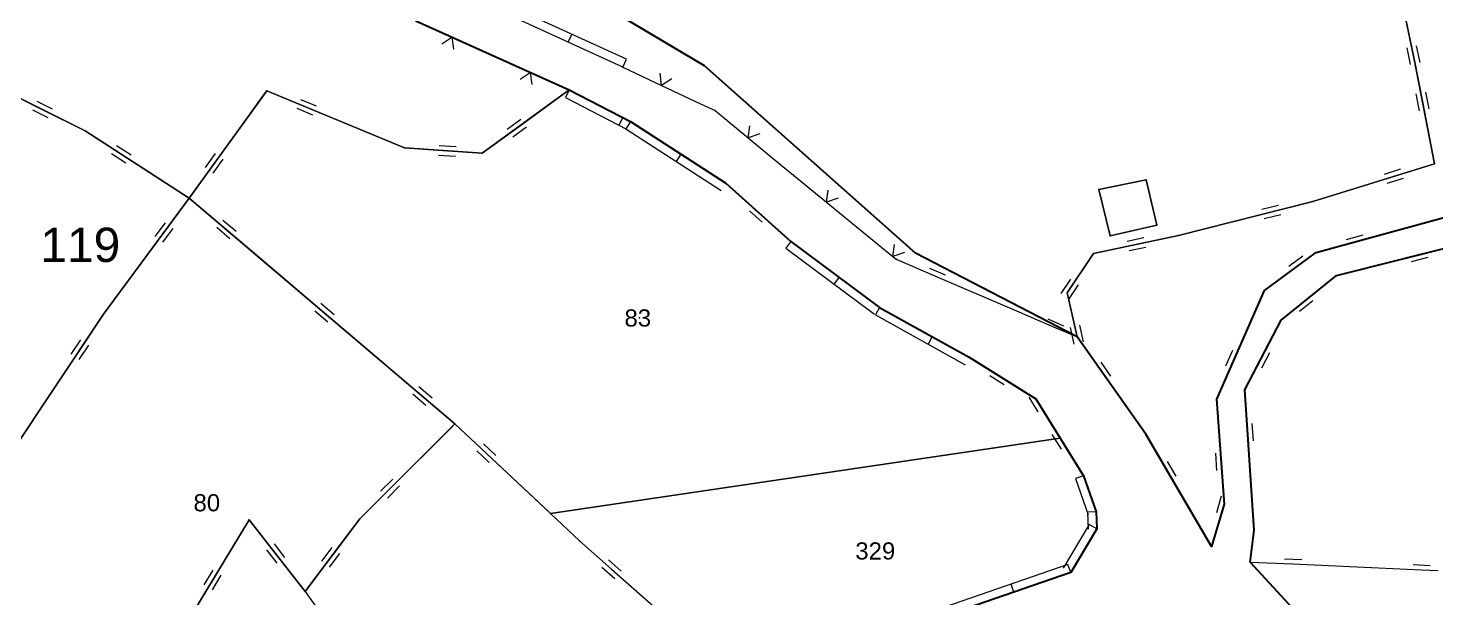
# Model space of a CAD drawing. Header units: millimetres. Extents: x 615240 to 617330, y 4151758 to 4153557.
# Drawn here: x 615438.3 to 615602.5, y 4151945.7 to 4152012.1 of the extents above; entities that cross this region are included whole.
import ezdxf
from ezdxf.xclip import XClip

# ---------------------------------------------------------------- set-up
doc = ezdxf.new("R2010")
doc.units = ezdxf.units.MM
doc.header["$XCLIPFRAME"] = 2
for name, color, linetype, lineweight in [('02_ADA_ALN_YENI', 7, 'Continuous', 30), ('02_ADA_NO_YENI', 18, 'Continuous', 0), ('03_PARSEL_ALN_ESKI', 18, 'Continuous', 0), ('03_PARSEL_ALN_YENI', 171, 'Continuous', 0), ('03_PARSEL_NO_ESKI', 5, 'Continuous', 0), ('03_PARSEL_SNR_YENI', 5, 'Continuous', 0), ('04_YAPI_ALN_TSCLSIZ', 18, 'Continuous', 0), ('04_YAPI_SNR_TSCLSZ', 77, 'Continuous', 0), ('06_DETAY_SNR_KROKI', 4, 'Continuous', 0), ('07_SNRTIP_GECERLI', 30, 'Continuous', 0), ('07_SNRTIP_SABIT', 18, 'Continuous', 0), ('NOKTA_DETAY_YENI', 171, 'Continuous', 0), ('NOKTA_PARSEL_ESKI', 6, 'Continuous', 0), ('NOKTA_PARSEL_YENI', 30, 'Continuous', 0), ('NOKTA_YAPI_TSCLSIZ', 77, 'Continuous', 0)]:
    doc.layers.add(name, color=color, linetype=linetype, lineweight=lineweight)
doc.styles.get("Standard").update_dxf_attribs({"font": 'Arial'})

# ---------------------------------------------------------------- blocks, each defined once
blk = doc.blocks.new('fggg')
at = {"layer": '02_ADA_ALN_YENI', "color": 252}
for points in [[(615611.1, 4151916.97, 0), (615580.8, 4151949.89, 0), (615581.26, 4151953.59, 0), (615580.19, 4151969.98, 0), (615584.41, 4151978.08, 0), (615590.88, 4151983.32, 0), (615605.26, 4151986.92, 0)], [(615605.52, 4151990.6, 0), (615588.33, 4151985.91, 0), (615582.43, 4151981.57, 0), (615576.88, 4151968.88, 0), (615577.78, 4151956.64, 0), (615576.29, 4151951.68, 0), (615568.62, 4151964.8, 0), (615560.62, 4151976.16, 0), (615541.77, 4151985.9, 0), (615517.15, 4152007.76, 0), (615479.96, 4152029.87, 0), (615469.88, 4152043.56, 0), (615479.14, 4152103.11, 0), (615497.94, 4152110.81, 0), (615518.38, 4152112.76, 0), (615534.45, 4152120.84, 0), (615583.34, 4152092.11, 0), (615588, 4152088.43, 0), (615599.77, 4152096.4, 0), (615623.6, 4152104.21, 0)], [(615483.51, 4152012.99, 0), (615501.39, 4152004.94, 0), (615508.54, 4152001.26, 0), (615519.65, 4151994.05, 0), (615527.24, 4151987.28, 0), (615537.59, 4151979.58, 0), (615548.04, 4151973.77, 0), (615555.81, 4151968.9, 0), (615558.66, 4151964.32, 0), (615561.37, 4151959.95, 0), (615562.84, 4151955.74, 0), (615562.9, 4151953.74, 0), (615559.87, 4151948.66, 0), (615544.46, 4151943.35, 0)]]:
    blk.add_polyline3d(points, dxfattribs=at)
at = {"layer": '03_PARSEL_ALN_ESKI', "color": 252}
for p in [(615509.58, 4151978.35), (615459.31, 4151956.8), (615537.38, 4151951.18)]:
    blk.add_point(p, dxfattribs=at)
at = {"layer": '03_PARSEL_ALN_YENI', "color": 252}
for points in [[(615588, 4152088.43, 0), (615592.6, 4152063.75, 0), (615595.08, 4152043.08, 0), (615596.05, 4152034.94, 0), (615598.79, 4152013.88, 0), (615599.92, 4152008.51, 0), (615602.31, 4151996.34, 0), (615588.1, 4151991.92, 0), (615572.43, 4151987.96, 0), (615562.52, 4151985.87, 0), (615559.44, 4151981.27, 0), (615560.62, 4151976.16, 0), (615541.77, 4151985.9, 0), (615517.15, 4152007.76, 0), (615479.96, 4152029.87, 0), (615469.88, 4152043.56, 0), (615479.14, 4152103.11, 0), (615497.94, 4152110.81, 0), (615518.38, 4152112.76, 0), (615534.45, 4152120.84, 0), (615583.34, 4152092.11, 0), (615588, 4152088.43, 0)], [(615595.08, 4152043.08, 0), (615662.1, 4152059.72, 0), (615668.05, 4152026.02, 0), (615671.84, 4151995.68, 0), (615653.64, 4151994.93, 0), (615634.41, 4151994.1, 0), (615616.31, 4151993.16, 0), (615605.52, 4151990.6, 0), (615588.33, 4151985.91, 0), (615582.43, 4151981.57, 0), (615576.88, 4151968.88, 0), (615577.78, 4151956.64, 0), (615576.29, 4151951.68, 0), (615568.62, 4151964.8, 0), (615560.62, 4151976.16, 0), (615559.44, 4151981.27, 0), (615562.52, 4151985.87, 0), (615572.43, 4151987.96, 0), (615588.1, 4151991.92, 0), (615602.31, 4151996.34, 0), (615599.92, 4152008.51, 0), (615598.79, 4152013.88, 0), (615596.05, 4152034.94, 0), (615595.08, 4152043.08, 0)], [(615439.92, 4152037.96, 0), (615459.5, 4152037.21, 0), (615462.5, 4152031.08, 0), (615469.37, 4152024.97, 0), (615471.48, 4152021.27, 0), (615483.51, 4152012.99, 0), (615501.39, 4152004.94, 0), (615491.22, 4151997.56, 0), (615482.18, 4151998.19, 0), (615466.12, 4152004.85, 0), (615457.07, 4151992.33, 0), (615444.93, 4152000.17, 0), (615435.46, 4152004.91, 0), (615416.72, 4152009.12, 0), (615394.72, 4152026.13, 0), (615401.45, 4152035.34, 0), (615416.08, 4152049.83, 0), (615429.92, 4152042.46, 0), (615439.92, 4152037.96, 0)], [(615435.46, 4152004.91, 0), (615444.93, 4152000.17, 0), (615457.07, 4151992.33, 0), (615447.05, 4151978.8, 0), (615436.02, 4151962.18, 0), (615434.67, 4151946.62, 0), (615430.34, 4151933.85, 0), (615407.53, 4151946.11, 0), (615391.98, 4151958.6, 0), (615382.06, 4151966.27, 0), (615388.47, 4151975.68, 0), (615397.47, 4151988.44, 0), (615409.67, 4152000.01, 0), (615416.72, 4152009.12, 0), (615435.46, 4152004.91, 0)], [(615527.24, 4151987.28, 0), (615537.59, 4151979.58, 0), (615548.04, 4151973.77, 0), (615555.81, 4151968.9, 0), (615558.66, 4151964.32, 0), (615499.2, 4151955.54, 0), (615488.06, 4151965.99, 0), (615457.07, 4151992.33, 0), (615466.12, 4152004.85, 0), (615482.18, 4151998.19, 0), (615491.22, 4151997.56, 0), (615501.39, 4152004.94, 0), (615508.54, 4152001.26, 0), (615519.65, 4151994.05, 0), (615527.24, 4151987.28, 0)], [(615447.13, 4151918.85, 0), (615430.34, 4151933.85, 0), (615434.67, 4151946.62, 0), (615436.02, 4151962.18, 0), (615447.05, 4151978.8, 0), (615457.07, 4151992.33, 0), (615488.06, 4151965.99, 0), (615476.95, 4151954.93, 0), (615470.58, 4151946.44, 0), (615464.06, 4151954.82, 0), (615457.22, 4151943.5, 0), (615451.92, 4151930.54, 0), (615447.13, 4151918.85, 0)], [(615516.16, 4151940.35, 0), (615521.04, 4151937.13, 0), (615512.45, 4151934.29, 0), (615505.52, 4151928.06, 0), (615494.14, 4151913.31, 0), (615486.13, 4151901.31, 0), (615478.6, 4151882.97, 0), (615472.71, 4151866.64, 0), (615465.26, 4151883.67, 0), (615460.74, 4151895.35, 0), (615451.38, 4151910.51, 0), (615447.13, 4151918.85, 0), (615451.92, 4151930.54, 0), (615457.22, 4151943.5, 0), (615464.06, 4151954.82, 0), (615470.58, 4151946.44, 0), (615476.95, 4151954.93, 0), (615488.06, 4151965.99, 0), (615499.2, 4151955.54, 0), (615502.58, 4151952.37, 0), (615516.16, 4151940.35, 0)], [(615544.46, 4151943.35, 0), (615521.04, 4151937.13, 0), (615516.16, 4151940.35, 0), (615502.58, 4151952.37, 0), (615499.2, 4151955.54, 0), (615558.66, 4151964.32, 0), (615561.37, 4151959.95, 0), (615562.84, 4151955.74, 0), (615562.9, 4151953.74, 0), (615559.87, 4151948.66, 0), (615544.46, 4151943.35, 0)]]:
    blk.add_polyline3d(points, close=True, dxfattribs=at)
blk.add_polyline3d([(615611.1, 4151916.97, 0), (615580.8, 4151949.89, 0), (615581.26, 4151953.59, 0), (615580.19, 4151969.98, 0), (615584.41, 4151978.08, 0), (615590.88, 4151983.32, 0), (615605.26, 4151986.92, 0)], dxfattribs=at)
at = {"layer": '03_PARSEL_SNR_YENI', "color": 252}
for p, q in [((615598.79, 4152013.88, 0.95), (615599.82, 4152008.99, 0.95)), ((615487.71, 4152011.1, 0.95), (615483.51, 4152012.99, 0.95)), ((615486.53, 4152010.3, 0.95), (615487.71, 4152011.1, 0.95)), ((615492.27, 4152009.05, 0.95), (615487.71, 4152011.1, 0.95)), ((615487.71, 4152011.1, 0.95), (615487.9, 4152009.68, 0.95)), ((615496.83, 4152006.99, 0.95), (615492.27, 4152009.05, 0.95)), ((615599.06, 4152009.85, 0.95), (615599.48, 4152007.9, 0.95)), ((615599.82, 4152008.99, 0.95), (615599.92, 4152008.51, 0.95)), ((615600.17, 4152010.09, 0.95), (615600.58, 4152008.13, 0.95)), ((615495.65, 4152006.19, 0.95), (615496.83, 4152006.99, 0.95)), ((615501.39, 4152004.94, 0.95), (615496.83, 4152006.99, 0.95)), ((615496.83, 4152006.99, 0.95), (615497.02, 4152005.57, 0.95)), ((615599.92, 4152008.51, 0.95), (615600.89, 4152003.6, 0.95)), ((615435.46, 4152004.91, 0.95), (615439.93, 4152002.67, 0.95)), ((615439.29, 4152003.63, 0.95), (615441.07, 4152002.73, 0.95)), ((615460, 4151996.38, 0.95), (615465.86, 4152004.49, 0.95)), ((615465.86, 4152004.49, 0.95), (615466.12, 4152004.85, 0.95)), ((615466.12, 4152004.85, 0.95), (615470.73, 4152002.94, 0.95)), ((615470.03, 4152003.84, 0.95), (615471.87, 4152003.07, 0.95)), ((615495.27, 4152000.5, 0.95), (615501.39, 4152004.94, 0.95)), ((615501.39, 4152004.94, 0.95), (615500.93, 4152004.05, 0.95)), ((615500.93, 4152004.05, 0.95), (615508.08, 4152000.37, 0.95)), ((615501.39, 4152004.94, 0.95), (615507.62, 4152001.74, 0.95)), ((615600.14, 4152004.47, 0.95), (615600.53, 4152002.51, 0.95)), ((615601.24, 4152004.69, 0.95), (615601.63, 4152002.73, 0.95)), ((615438.78, 4152002.62, 0.95), (615440.57, 4152001.72, 0.95)), ((615439.93, 4152002.67, 0.95), (615444.93, 4152000.17, 0.95)), ((615469.6, 4152002.8, 0.95), (615471.44, 4152002.03, 0.95)), ((615470.73, 4152002.94, 0.95), (615479.97, 4151999.11, 0.95)), ((615600.89, 4152003.6, 0.95), (615602.31, 4151996.34, 0.95)), ((615491.22, 4151997.56, 0.95), (615495.27, 4152000.5, 0.95)), ((615494.13, 4152000.37, 0.95), (615495.75, 4152001.54, 0.95)), ((615494.79, 4151999.46, 0.95), (615496.41, 4152000.63, 0.95)), ((615507.62, 4152001.74, 0.95), (615507.16, 4152000.85, 0.95)), ((615507.62, 4152001.74, 0.95), (615508.54, 4152001.26, 0.95)), ((615508.54, 4152001.26, 0.95), (615508, 4152000.42, 0.95)), ((615508, 4152000.42, 0.95), (615519.11, 4151993.22, 0.95)), ((615508.54, 4152001.26, 0.95), (615514.41, 4151997.45, 0.95)), ((615444.93, 4152000.17, 0.95), (615449.13, 4151997.46, 0.95)), ((615479.97, 4151999.11, 0.95), (615482.18, 4151998.19, 0.95)), ((615447.99, 4151997.53, 0.95), (615449.67, 4151996.45, 0.95)), ((615448.6, 4151998.48, 0.95), (615450.28, 4151997.39, 0.95)), ((615449.13, 4151997.46, 0.95), (615457.07, 4151992.33, 0.95)), ((615458.96, 4151995.9, 0.95), (615460.13, 4151997.52, 0.95)), ((615482.18, 4151998.19, 0.95), (615487.17, 4151997.85, 0.95)), ((615486.14, 4151997.35, 0.95), (615488.13, 4151997.22, 0.95)), ((615486.21, 4151998.48, 0.95), (615488.21, 4151998.34, 0.95)), ((615487.17, 4151997.85, 0.95), (615491.22, 4151997.56, 0.95)), ((615514.41, 4151997.45, 0.95), (615513.87, 4151996.61, 0.95)), ((615514.41, 4151997.45, 0.95), (615519.65, 4151994.05, 0.95)), ((615457.07, 4151992.33, 0.95), (615460, 4151996.38, 0.95)), ((615459.87, 4151995.24, 0.95), (615461.04, 4151996.87, 0.95)), ((615598.32, 4151995.69, 0.95), (615596.42, 4151995.09, 0.95)), ((615602.31, 4151996.34, 0.95), (615597.54, 4151994.85, 0.95)), ((615523.51, 4151990.61, 0.95), (615519.65, 4151994.05, 0.95)), ((615597.54, 4151994.85, 0.95), (615588.1, 4151991.92, 0.95)), ((615598.66, 4151994.61, 0.95), (615596.75, 4151994.02, 0.95)), ((615457.07, 4151992.33, 0.95), (615454.09, 4151988.31, 0.95)), ((615461.39, 4151988.66, 0.95), (615457.07, 4151992.33, 0.95)), ((615523.88, 4151989.53, 0.95), (615522.39, 4151990.86, 0.95)), ((615527.24, 4151987.28, 0.95), (615523.51, 4151990.61, 0.95)), ((615583.26, 4151990.69, 0.95), (615573.56, 4151988.24, 0.95)), ((615584.09, 4151991.48, 0.95), (615582.15, 4151990.99, 0.95)), ((615588.1, 4151991.92, 0.95), (615583.26, 4151990.69, 0.95)), ((615454.24, 4151989.45, 0.95), (615453.05, 4151987.84, 0.95)), ((615461.79, 4151987.58, 0.95), (615460.27, 4151988.88, 0.95)), ((615462.52, 4151988.44, 0.95), (615461, 4151989.73, 0.95)), ((615584.36, 4151990.39, 0.95), (615582.42, 4151989.9, 0.95)), ((615593.16, 4151987.23, 0.95), (615602.8, 4151989.86, 0.95)), ((615454.09, 4151988.31, 0.95), (615448.14, 4151980.28, 0.95)), ((615455.14, 4151988.78, 0.95), (615453.95, 4151987.17, 0.95)), ((615465.2, 4151985.42, 0.95), (615461.39, 4151988.66, 0.95)), ((615527.24, 4151987.28, 0.95), (615526.64, 4151986.48, 0.95)), ((615527.24, 4151987.28, 0.95), (615532.85, 4151983.1, 0.95)), ((615568.4, 4151987.68, 0.95), (615566.45, 4151987.27, 0.95)), ((615572.43, 4151987.96, 0.95), (615567.54, 4151986.93, 0.95)), ((615573.56, 4151988.24, 0.95), (615572.43, 4151987.96, 0.95)), ((615588.33, 4151985.91, 0.95), (615593.16, 4151987.23, 0.95)), ((615592.04, 4151987.51, 0.95), (615593.97, 4151988.03, 0.95)), ((615526.64, 4151986.48, 0.95), (615537, 4151978.78, 0.95)), ((615562.52, 4151985.87, 0.95), (615559.74, 4151981.71, 0.95)), ((615567.54, 4151986.93, 0.95), (615562.52, 4151985.87, 0.95)), ((615568.64, 4151986.58, 0.95), (615566.68, 4151986.17, 0.95)), ((615585.31, 4151984.39, 0.95), (615586.93, 4151985.58, 0.95)), ((615586.45, 4151984.53, 0.95), (615588.33, 4151985.91, 0.95)), ((615600.41, 4151985.7, 0.95), (615590.88, 4151983.32, 0.95)), ((615605.26, 4151986.92, 0.95), (615600.41, 4151985.7, 0.95)), ((615472.82, 4151978.94, 0.95), (615465.2, 4151985.42, 0.95)), ((615582.43, 4151981.57, 0.95), (615586.45, 4151984.53, 0.95)), ((615601.51, 4151985.4, 0.95), (615599.57, 4151984.91, 0.95)), ((615532.85, 4151983.1, 0.95), (615532.26, 4151982.3, 0.95)), ((615532.85, 4151983.1, 0.95), (615537.59, 4151979.58, 0.95)), ((615559.83, 4151982.86, 0.95), (615558.72, 4151981.19, 0.95)), ((615590.88, 4151983.32, 0.95), (615586.99, 4151980.17, 0.95)), ((615559.74, 4151981.71, 0.95), (615559.44, 4151981.27, 0.95)), ((615559.44, 4151981.27, 0.95), (615560.56, 4151976.39, 0.95)), ((615560.76, 4151982.23, 0.95), (615559.65, 4151980.57, 0.95)), ((615578.88, 4151973.46, 0.95), (615582.43, 4151981.57, 0.95)), ((615448.14, 4151980.28, 0.95), (615447.05, 4151978.8, 0.95)), ((615473.22, 4151977.87, 0.95), (615471.7, 4151979.16, 0.95)), ((615473.95, 4151978.73, 0.95), (615472.43, 4151980.02, 0.95)), ((615537.59, 4151979.58, 0.95), (615537.11, 4151978.7, 0.95)), ((615537.59, 4151979.58, 0.95), (615543.71, 4151976.18, 0.95)), ((615586.99, 4151980.17, 0.95), (615584.41, 4151978.08, 0.95)), ((615588.12, 4151980.36, 0.95), (615586.57, 4151979.1, 0.95)), ((615447.05, 4151978.8, 0.95), (615444.29, 4151974.63, 0.95)), ((615476.63, 4151975.71, 0.95), (615472.82, 4151978.94, 0.95)), ((615537.11, 4151978.7, 0.95), (615547.55, 4151972.9, 0.95)), ((615560.89, 4151977.49, 0.95), (615561.33, 4151975.55, 0.95)), ((615584.41, 4151978.08, 0.95), (615582.1, 4151973.64, 0.95)), ((615444.37, 4151975.78, 0.95), (615443.27, 4151974.11, 0.95)), ((615543.71, 4151976.18, 0.95), (615543.23, 4151975.3, 0.95)), ((615543.71, 4151976.18, 0.95), (615548.04, 4151973.77, 0.95)), ((615559.79, 4151977.24, 0.95), (615560.24, 4151975.29, 0.95)), ((615560.56, 4151976.39, 0.95), (615560.62, 4151976.16, 0.95)), ((615560.62, 4151976.16, 0.95), (615563.5, 4151972.07, 0.95)), ((615444.29, 4151974.63, 0.95), (615438.76, 4151966.3, 0.95)), ((615445.31, 4151975.16, 0.95), (615444.2, 4151973.49, 0.95)), ((615484.25, 4151969.23, 0.95), (615476.63, 4151975.71, 0.95)), ((615577.97, 4151972.77, 0.95), (615578.77, 4151974.6, 0.95)), ((615583.06, 4151974.27, 0.95), (615582.13, 4151972.5, 0.95)), ((615551.57, 4151971.56, 0.95), (615548.04, 4151973.77, 0.95)), ((615563.38, 4151973.21, 0.95), (615564.53, 4151971.58, 0.95)), ((615576.88, 4151968.88, 0.95), (615578.88, 4151973.46, 0.95)), ((615582.1, 4151973.64, 0.95), (615580.19, 4151969.98, 0.95)), ((615552.12, 4151970.55, 0.95), (615550.43, 4151971.61, 0.95)), ((615555.81, 4151968.9, 0.95), (615551.57, 4151971.56, 0.95)), ((615563.5, 4151972.07, 0.95), (615568.62, 4151964.8, 0.95)), ((615484.65, 4151968.16, 0.95), (615483.13, 4151969.45, 0.95)), ((615485.38, 4151969.01, 0.95), (615483.86, 4151970.31, 0.95)), ((615488.06, 4151965.99, 0.95), (615484.25, 4151969.23, 0.95)), ((615580.19, 4151969.98, 0.95), (615580.51, 4151964.99, 0.95)), ((615556.07, 4151967.42, 0.95), (615555.01, 4151969.11, 0.95)), ((615556.02, 4151968.56, 0.95), (615555.81, 4151968.9, 0.95)), ((615558.66, 4151964.32, 0.95), (615556.02, 4151968.56, 0.95)), ((615577.41, 4151961.62, 0.95), (615576.88, 4151968.88, 0.95)), ((615438.76, 4151966.3, 0.95), (615436.02, 4151962.18, 0.95)), ((615487.58, 4151965.51, 0.95), (615488.06, 4151965.99, 0.95)), ((615488.06, 4151965.99, 0.95), (615491.71, 4151962.57, 0.95)), ((615581.01, 4151966.03, 0.95), (615581.14, 4151964.03, 0.95)), ((615480.49, 4151958.46, 0.95), (615487.58, 4151965.51, 0.95)), ((615558.78, 4151963.05, 0.95), (615557.72, 4151964.75, 0.95)), ((615558.73, 4151964.2, 0.95), (615558.66, 4151964.32, 0.95)), ((615568.62, 4151964.8, 0.95), (615571.14, 4151960.49, 0.95)), ((615580.51, 4151964.99, 0.95), (615581.17, 4151955.01, 0.95)), ((615490.6, 4151962.85, 0.95), (615492.06, 4151961.48, 0.95)), ((615491.37, 4151963.67, 0.95), (615492.83, 4151962.3, 0.95)), ((615561.37, 4151959.95, 0.95), (615558.73, 4151964.2, 0.95)), ((615576.92, 4151960.58, 0.95), (615576.78, 4151962.58, 0.95)), ((615491.71, 4151962.57, 0.95), (615499, 4151955.73, 0.95)), ((615571.12, 4151961.63, 0.95), (615572.13, 4151959.91, 0.95)), ((615577.78, 4151956.64, 0.95), (615577.41, 4151961.62, 0.95)), ((615479.38, 4151958.15, 0.95), (615480.8, 4151959.56, 0.95)), ((615561.37, 4151959.95, 0.95), (615560.42, 4151959.62, 0.95)), ((615560.42, 4151959.62, 0.95), (615561.89, 4151955.41, 0.95)), ((615561.37, 4151959.95, 0.95), (615562.84, 4151955.74, 0.95)), ((615571.14, 4151960.49, 0.95), (615576.19, 4151951.85, 0.95)), ((615476.95, 4151954.93, 0.95), (615480.49, 4151958.46, 0.95)), ((615480.18, 4151957.35, 0.95), (615481.6, 4151958.76, 0.95)), ((615576.29, 4151951.68, 0.95), (615577.72, 4151956.47, 0.95)), ((615576.9, 4151955.67, 0.95), (615577.47, 4151957.59, 0.95)), ((615577.72, 4151956.47, 0.95), (615577.78, 4151956.64, 0.95)), ((615459.81, 4151947.78, 0.95), (615464.06, 4151954.82, 0.95)), ((615464.06, 4151954.82, 0.95), (615467.13, 4151950.88, 0.95)), ((615473.58, 4151950.44, 0.95), (615476.95, 4151954.93, 0.95)), ((615499, 4151955.73, 0.95), (615499.2, 4151955.54, 0.95)), ((615499.2, 4151955.54, 0.95), (615502.58, 4151952.37, 0.95)), ((615562.84, 4151955.74, 0.95), (615561.84, 4151955.71, 0.95)), ((615561.84, 4151955.71, 0.95), (615561.9, 4151953.71, 0.95)), ((615562.84, 4151955.74, 0.95), (615562.9, 4151953.74, 0.95)), ((615581.17, 4151955.01, 0.95), (615581.26, 4151953.59, 0.95)), ((615562.04, 4151954.25, 0.95), (615559.01, 4151949.17, 0.95)), ((615562.9, 4151953.74, 0.95), (615559.87, 4151948.66, 0.95)), ((615562.9, 4151953.74, 0.95), (615562.04, 4151954.25, 0.95)), ((615581.26, 4151953.59, 0.95), (615580.8, 4151949.89, 0.95)), ((615466.08, 4151951.32, 0.95), (615467.3, 4151949.74, 0.95)), ((615466.96, 4151952.01, 0.95), (615468.19, 4151950.43, 0.95)), ((615472.53, 4151949.98, 0.95), (615473.73, 4151951.58, 0.95)), ((615502.58, 4151952.37, 0.95), (615506.33, 4151949.06, 0.95)), ((615576.19, 4151951.85, 0.95), (615576.29, 4151951.68, 0.95)), ((615467.13, 4151950.88, 0.95), (615470.58, 4151946.44, 0.95)), ((615470.58, 4151946.44, 0.95), (615473.58, 4151950.44, 0.95)), ((615473.43, 4151949.3, 0.95), (615474.63, 4151950.9, 0.95)), ((615505.95, 4151950.14, 0.95), (615507.45, 4151948.82, 0.95)), ((615559.55, 4151949.6, 0.95), (615544.13, 4151944.29, 0.95)), ((615559.87, 4151948.66, 0.95), (615559.55, 4151949.6, 0.95)), ((615458.81, 4151947.21, 0.95), (615459.84, 4151948.92, 0.95)), ((615459.77, 4151946.63, 0.95), (615460.8, 4151948.34, 0.95)), ((615505.2, 4151949.3, 0.95), (615506.7, 4151947.97, 0.95)), ((615506.33, 4151949.06, 0.95), (615513.81, 4151942.43, 0.95)), ((615559.87, 4151948.66, 0.95), (615553.25, 4151946.38, 0.95)), ((615457.22, 4151943.5, 0.95), (615459.81, 4151947.78, 0.95)), ((615553.25, 4151946.38, 0.95), (615546.64, 4151944.1, 0.95)), ((615553.25, 4151946.38, 0.95), (615552.93, 4151947.32, 0.95))]:
    blk.add_line(p, q, dxfattribs=at)
for p in [(615599.92, 4152008.51, 623.64), (615599.92, 4152008.51, 623.64), (615466.12, 4152004.85, 621.04), (615466.12, 4152004.85, 621.04), (615501.39, 4152004.94, 622), (615501.39, 4152004.94, 622), (615501.39, 4152004.94, 622), (615508.54, 4152001.26, 622.74), (615508.54, 4152001.26, 622.74), (615444.93, 4152000.17, 620.49), (615444.93, 4152000.17, 620.49), (615482.18, 4151998.19, 622.27), (615482.18, 4151998.19, 622.27), (615491.22, 4151997.56, 622.97), (615491.22, 4151997.56, 622.97), (615602.31, 4151996.34, 626.33), (615602.31, 4151996.34, 626.33), (615519.65, 4151994.05, 623.64), (615519.65, 4151994.05, 623.64), (615457.07, 4151992.33, 623.23), (615457.07, 4151992.33, 623.23), (615457.07, 4151992.33, 623.23), (615457.07, 4151992.33, 623.23), (615588.1, 4151991.92, 625.56), (615588.1, 4151991.92, 625.56), (615527.24, 4151987.28, 624.5), (615527.24, 4151987.28, 624.5), (615572.43, 4151987.96, 627.06), (615572.43, 4151987.96, 627.06), (615562.52, 4151985.87, 626.26), (615562.52, 4151985.87, 626.26), (615588.33, 4151985.91, 630.58), (615588.33, 4151985.91, 630.58), (615590.88, 4151983.32, 630.83), (615590.88, 4151983.32, 630.83), (615559.44, 4151981.27, 626.55), (615559.44, 4151981.27, 626.55), (615582.43, 4151981.57, 630.6), (615582.43, 4151981.57, 630.6), (615537.59, 4151979.58, 625.77), (615537.59, 4151979.58, 625.77), (615447.05, 4151978.8, 621.73), (615447.05, 4151978.8, 621.73), (615584.41, 4151978.08, 630.74), (615584.41, 4151978.08, 630.74), (615560.62, 4151976.16, 627.85), (615560.62, 4151976.16, 627.85), (615548.04, 4151973.77, 627.09), (615548.04, 4151973.77, 627.09), (615580.19, 4151969.98, 630.77), (615580.19, 4151969.98, 630.77), (615555.81, 4151968.9, 628.03), (615555.81, 4151968.9, 628.03), (615576.88, 4151968.88, 630.55), (615576.88, 4151968.88, 630.55), (615488.06, 4151965.99, 623.84), (615488.06, 4151965.99, 623.84), (615488.06, 4151965.99, 623.84), (615558.66, 4151964.32, 628.03), (615558.66, 4151964.32, 628.92), (615568.62, 4151964.8, 628.96), (615568.62, 4151964.8, 628.96), (615561.37, 4151959.95, 628.92), (615561.37, 4151959.95, 628.92), (615577.78, 4151956.64, 630.37), (615577.78, 4151956.64, 630.37), (615464.06, 4151954.82, 624.41), (615464.06, 4151954.82, 624.41), (615476.95, 4151954.93, 624.31), (615476.95, 4151954.93, 624.31), (615499.2, 4151955.54, 626.99), (615499.2, 4151955.54, 623.84), (615562.84, 4151955.74, 629.72), (615562.84, 4151955.74, 629.72), (615562.9, 4151953.74, 629.63), (615562.9, 4151953.74, 629.63), (615581.26, 4151953.59, 630.72), (615581.26, 4151953.59, 630.72), (615502.58, 4151952.37, 626.99), (615502.58, 4151952.37, 626.99), (615576.29, 4151951.68, 629.81), (615576.29, 4151951.68, 629.81), (615580.8, 4151949.89, 630.56), (615559.87, 4151948.66, 630.55), (615559.87, 4151948.66, 630.55), (615470.58, 4151946.44, 624.91), (615470.58, 4151946.44, 624.91)]:
    blk.add_point(p, dxfattribs=at)
at = {"layer": '04_YAPI_ALN_TSCLSIZ', "color": 252}
blk.add_polyline3d([(615563.17, 4151993.32, 0), (615568.68, 4151994.47, 0), (615569.9, 4151989.18, 0), (615564.46, 4151987.91, 0), (615563.17, 4151993.32, 0)], close=True, dxfattribs=at)
at = {"layer": '04_YAPI_SNR_TSCLSZ', "color": 252}
for p, q in [((615568.68, 4151994.47, 624.66), (615563.17, 4151993.32, 624.96)), ((615569.9, 4151989.18, 625.74), (615568.68, 4151994.47, 624.66)), ((615563.17, 4151993.32, 624.96), (615564.46, 4151987.91, 625.84)), ((615564.46, 4151987.91, 625.84), (615569.9, 4151989.18, 625.74))]:
    blk.add_line(p, q, dxfattribs=at)
at = {"layer": '06_DETAY_SNR_KROKI', "color": 252}
for p, q in [((615508.05, 4152008.51, 0.95), (615494.16, 4152014.86, 0.95)), ((615501.27, 4152010.51, 0.95), (615494.9, 4152013.42, 0.95)), ((615501.27, 4152010.51, 0.95), (615501.68, 4152011.42, 0.95)), ((615507.64, 4152007.6, 0.95), (615501.27, 4152010.51, 0.95)), ((615507.64, 4152007.6, 0.95), (615508.05, 4152008.51, 0.95)), ((615507.64, 4152007.6, 0.95), (615512.16, 4152005.47, 0.95)), ((615512.16, 4152005.47, 0.95), (615512, 4152006.89, 0.95)), ((615513.36, 4152006.25, 0.95), (615512.16, 4152005.47, 0.95)), ((615512.16, 4152005.47, 0.95), (615516.68, 4152003.33, 0.95)), ((615516.68, 4152003.33, 0.95), (615518.39, 4152002.53, 0.95)), ((615518.39, 4152002.53, 0.95), (615522.25, 4151999.35, 0.95)), ((615522.25, 4151999.35, 0.95), (615522.44, 4152000.77, 0.95)), ((615523.6, 4151999.82, 0.95), (615522.25, 4151999.35, 0.95)), ((615522.25, 4151999.35, 0.95), (615526.11, 4151996.18, 0.95)), ((615526.11, 4151996.18, 0.95), (615527.54, 4151995.01, 0.95)), ((615527.54, 4151995.01, 0.95), (615531.4, 4151991.84, 0.95)), ((615531.4, 4151991.84, 0.95), (615531.6, 4151993.26, 0.95)), ((615532.76, 4151992.31, 0.95), (615531.4, 4151991.84, 0.95)), ((615531.4, 4151991.84, 0.95), (615535.27, 4151988.67, 0.95)), ((615535.27, 4151988.67, 0.95), (615539.14, 4151985.5, 0.95)), ((615539.14, 4151985.5, 0.95), (615539.33, 4151986.92, 0.95)), ((615540.49, 4151985.97, 0.95), (615539.14, 4151985.5, 0.95)), ((615539.14, 4151985.5, 0.95), (615539.5, 4151985.21, 0.95)), ((615539.5, 4151985.21, 0.95), (615544.1, 4151983.24, 0.95)), ((615543.4, 4151984.15, 0.95), (615545.24, 4151983.36, 0.95)), ((615544.1, 4151983.24, 0.95), (615553.29, 4151979.3, 0.95)), ((615553.29, 4151979.3, 0.95), (615557.88, 4151977.33, 0.95)), ((615557.19, 4151978.24, 0.95), (615559.03, 4151977.45, 0.95)), ((615557.88, 4151977.33, 0.95), (615560.62, 4151976.16, 0.95)), ((615580.8, 4151949.89, 0.95), (615585.79, 4151949.66, 0.95)), ((615584.82, 4151950.27, 0.95), (615586.82, 4151950.18, 0.95)), ((615585.79, 4151949.66, 0.95), (615595.78, 4151949.21, 0.95)), ((615599.8, 4151949.59, 0.95), (615601.8, 4151949.5, 0.95)), ((615595.78, 4151949.21, 0.95), (615600.78, 4151948.99, 0.95)), ((615600.78, 4151948.99, 0.95), (615602.72, 4151948.9, 0.95)), ((615470.58, 4151946.44, 624.91), (615494.14, 4151913.31, 630.58))]:
    blk.add_line(p, q, dxfattribs=at)
for p in [(615507.64, 4152007.6, 622.38), (615507.64, 4152007.6, 622.38), (615518.39, 4152002.53, 623.21), (615518.39, 4152002.53, 623.21), (615527.54, 4151995.01, 624.16), (615527.54, 4151995.01, 624.16), (615539.5, 4151985.21, 625.57), (615539.5, 4151985.21, 625.57), (615560.62, 4151976.16, 627.85), (615580.8, 4151949.89, 630.56)]:
    blk.add_point(p, dxfattribs=at)
at = {"layer": '07_SNRTIP_GECERLI', "color": 252}
for points in [[(615479.14, 4152103.11, 0), (615469.88, 4152043.56, 0), (615479.96, 4152029.87, 0), (615517.15, 4152007.76, 0), (615541.77, 4151985.9, 0), (615560.62, 4151976.16, 0)], [(615499.2, 4151955.54, 0), (615558.66, 4151964.32, 0)], [(615637.36, 4151901.9, 641.57), (615611.1, 4151916.97, 0), (615580.8, 4151949.89, 630.56)]]:
    blk.add_polyline3d(points, dxfattribs=at)
at = {"layer": '07_SNRTIP_SABIT', "color": 252}
for points in [[(615602.31, 4151996.34, 626.33), (615599.92, 4152008.51, 623.64), (615598.79, 4152013.88, 620.13), (615596.05, 4152034.94, 619.07), (615595.08, 4152043.08, 619.07)], [(615459.5, 4152037.21, 617.48), (615462.5, 4152031.08, 617.4), (615469.37, 4152024.97, 617.97), (615471.48, 4152021.27, 617.79), (615483.51, 4152012.99, 620.2), (615501.39, 4152004.94, 622)], [(615416.72, 4152009.12, 611.05), (615435.46, 4152004.91, 615.07), (615444.93, 4152000.17, 620.49), (615457.07, 4151992.33, 623.23)], [(615501.39, 4152004.94, 622), (615491.22, 4151997.56, 622.97), (615482.18, 4151998.19, 622.27), (615466.12, 4152004.85, 621.04), (615457.07, 4151992.33, 623.23)], [(615501.39, 4152004.94, 622), (615508.54, 4152001.26, 622.74), (615519.65, 4151994.05, 623.64), (615527.24, 4151987.28, 624.5), (615537.59, 4151979.58, 625.77), (615548.04, 4151973.77, 627.09), (615555.81, 4151968.9, 628.03), (615558.66, 4151964.32, 628.03)], [(615560.62, 4151976.16, 627.85), (615559.44, 4151981.27, 626.55), (615562.52, 4151985.87, 626.26), (615572.43, 4151987.96, 627.06), (615588.1, 4151991.92, 625.56), (615602.31, 4151996.34, 626.33)], [(615576.29, 4151951.68, 629.81), (615577.78, 4151956.64, 630.37), (615576.88, 4151968.88, 630.55), (615582.43, 4151981.57, 630.6), (615588.33, 4151985.91, 630.58), (615605.52, 4151990.6, 631.02), (615616.31, 4151993.16, 630.7), (615634.41, 4151994.1, 630.65), (615653.64, 4151994.93, 630.45), (615671.84, 4151995.68, 630.88)], [(615430.34, 4151933.85, 621.58), (615434.67, 4151946.62, 621.81), (615436.02, 4151962.18, 622.19), (615447.05, 4151978.8, 621.73), (615457.07, 4151992.33, 623.23)], [(615457.07, 4151992.33, 623.23), (615488.06, 4151965.99, 623.84)], [(615580.8, 4151949.89, 630.56), (615581.26, 4151953.59, 630.72), (615580.19, 4151969.98, 630.77), (615584.41, 4151978.08, 630.74), (615590.88, 4151983.32, 630.83), (615605.26, 4151986.92, 631.34), (615617.09, 4151989.28, 630.75), (615632.7, 4151990.6, 630.71), (615653.44, 4151991.38, 630.46), (615672.41, 4151992.08, 631.19)], [(615560.62, 4151976.16, 627.85), (615568.62, 4151964.8, 628.96), (615576.29, 4151951.68, 629.81)], [(615488.06, 4151965.99, 623.84), (615476.95, 4151954.93, 624.31), (615470.58, 4151946.44, 624.91), (615464.06, 4151954.82, 624.41), (615457.22, 4151943.5, 624.27), (615451.92, 4151930.54, 624.54), (615447.13, 4151918.85, 625.27)], [(615499.2, 4151955.54, 0), (615488.06, 4151965.99, 623.84)], [(615558.66, 4151964.32, 0), (615561.37, 4151959.95, 628.92), (615562.84, 4151955.74, 629.72), (615562.9, 4151953.74, 629.63), (615559.87, 4151948.66, 630.55)], [(615521.04, 4151937.13, 630.49), (615516.16, 4151940.35, 629.58), (615502.58, 4151952.37, 626.99), (615499.2, 4151955.54, 626.99)], [(615521.04, 4151937.13, 630.49), (615544.46, 4151943.35, 630.85), (615559.87, 4151948.66, 630.55)]]:
    blk.add_polyline3d(points, dxfattribs=at)
at = {"layer": 'NOKTA_DETAY_YENI', "color": 252}
for p in [(615507.64, 4152007.6, 622.38), (615518.39, 4152002.53, 623.21), (615527.54, 4151995.01, 624.16), (615539.5, 4151985.21, 625.57)]:
    blk.add_point(p, dxfattribs=at)
at = {"layer": 'NOKTA_PARSEL_ESKI', "color": 252}
for p in [(615517.15, 4152007.76), (615541.77, 4151985.9)]:
    blk.add_point(p, dxfattribs=at)
at = {"layer": 'NOKTA_PARSEL_YENI', "color": 252}
for p in [(615599.92, 4152008.51, 623.64), (615466.12, 4152004.85, 621.04), (615501.39, 4152004.94, 622), (615508.54, 4152001.26, 622.74), (615444.93, 4152000.17, 620.49), (615482.18, 4151998.19, 622.27), (615491.22, 4151997.56, 622.97), (615602.31, 4151996.34, 626.33), (615519.65, 4151994.05, 623.64), (615457.07, 4151992.33, 623.23), (615588.1, 4151991.92, 625.56), (615527.24, 4151987.28, 624.5), (615572.43, 4151987.96, 627.06), (615562.52, 4151985.87, 626.26), (615588.33, 4151985.91, 630.58), (615590.88, 4151983.32, 630.83), (615559.44, 4151981.27, 626.55), (615582.43, 4151981.57, 630.6), (615537.59, 4151979.58, 625.77), (615447.05, 4151978.8, 621.73), (615584.41, 4151978.08, 630.74), (615560.62, 4151976.16, 627.85), (615548.04, 4151973.77, 627.09), (615580.19, 4151969.98, 630.77), (615555.81, 4151968.9, 628.03), (615576.88, 4151968.88, 630.55), (615488.06, 4151965.99, 623.84), (615558.66, 4151964.32), (615568.62, 4151964.8, 628.96), (615561.37, 4151959.95, 628.92), (615577.78, 4151956.64, 630.37), (615464.06, 4151954.82, 624.41), (615476.95, 4151954.93, 624.31), (615499.2, 4151955.54), (615562.84, 4151955.74, 629.72), (615562.9, 4151953.74, 629.63), (615581.26, 4151953.59, 630.72), (615502.58, 4151952.37, 626.99), (615576.29, 4151951.68, 629.81), (615580.8, 4151949.89, 630.56), (615559.87, 4151948.66, 630.55), (615470.58, 4151946.44, 624.91)]:
    blk.add_point(p, dxfattribs=at)
at = {"layer": 'NOKTA_YAPI_TSCLSIZ', "color": 252}
for p in [(615568.68, 4151994.47, 624.66), (615563.17, 4151993.32, 624.96), (615569.9, 4151989.18, 625.74), (615564.46, 4151987.91, 625.84)]:
    blk.add_point(p, dxfattribs=at)
at = {"layer": '02_ADA_NO_YENI', "color": 252}
blk.add_text('119', height=4, dxfattribs=at).set_placement((615439.7, 4151984.88))
at = {"layer": '03_PARSEL_NO_ESKI', "color": 252}
for s, p in [('83', (615507.83, 4151977.35)), ('80', (615457.56, 4151955.8)), ('329', (615534.75, 4151950.18))]:
    blk.add_text(s, height=2, dxfattribs=at).set_placement(p)

msp = doc.modelspace()

# ---------------------------------------------------------------- block references
ref = msp.add_blockref('fggg', (0, 0))
XClip(ref).set_block_clipping_path([(615240.4021353753, 4153557.293983656), (616576.5432835864, 4153557.293983656), (616576.5432835864, 4152657.5), (617142.5, 4152657.5), (617142.5, 4151777.5), (615240.4021353753, 4151757.5), (615240.4021353753, 4152657.5)])

doc.saveas('drawing.dxf')
